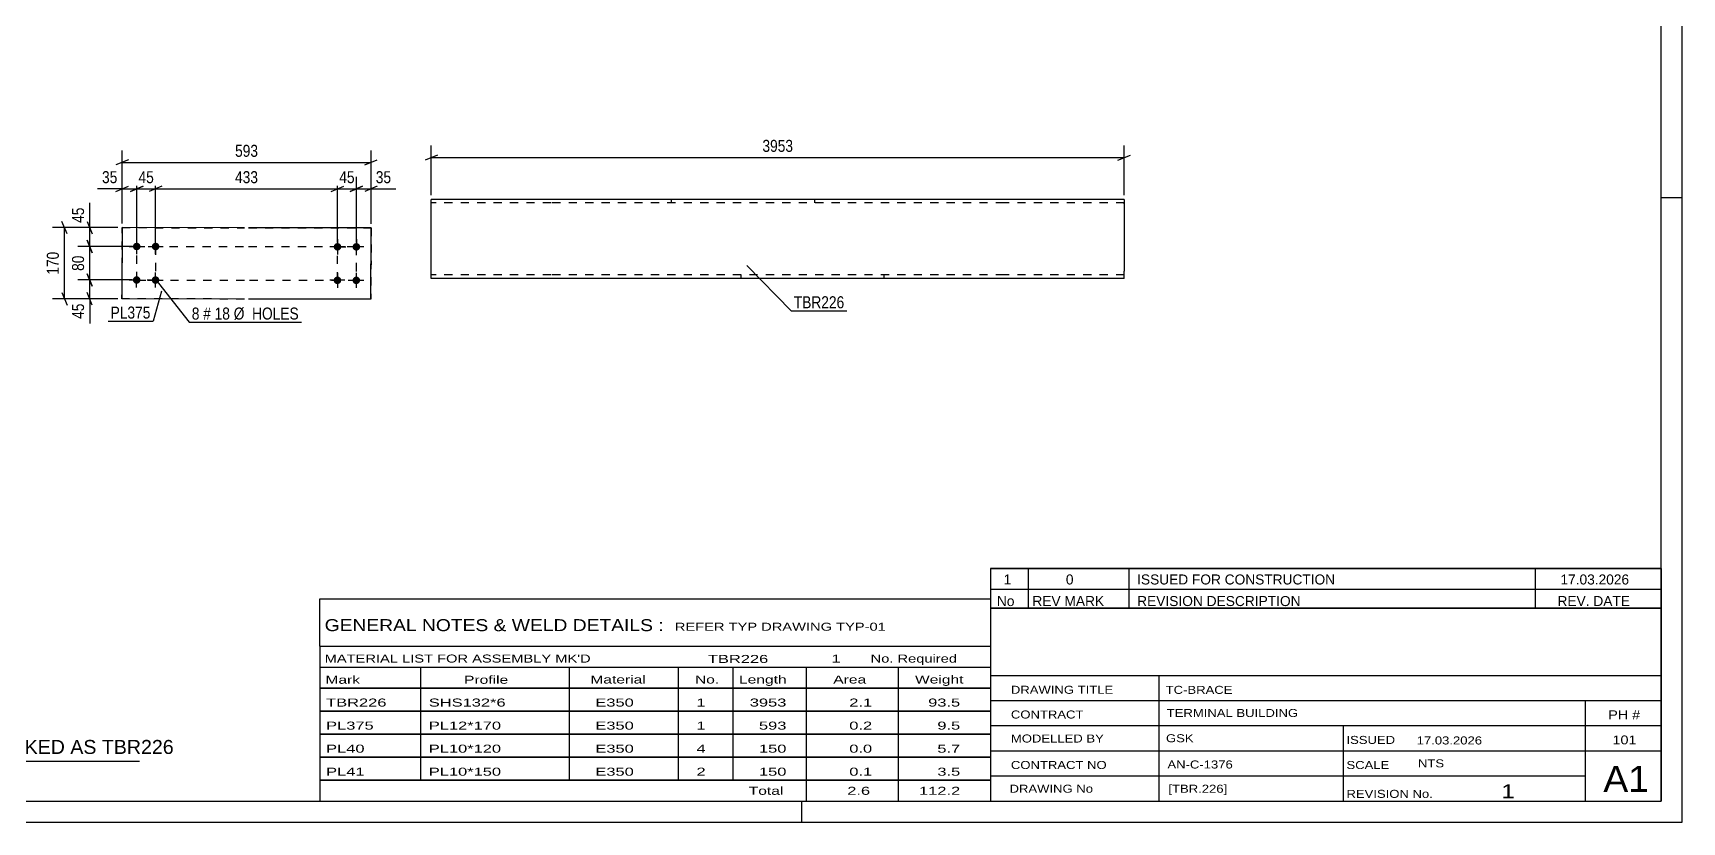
# Model space of a CAD drawing. Header units: millimetres. Extents: x 0 to 594, y 0 to 420.
# Drawn here: x 200.6 to 594, y 0 to 188.3 of the extents above; entities that cross this region are included whole.
import ezdxf

# ---------------------------------------------------------------- set-up
doc = ezdxf.new("R2010")
doc.units = ezdxf.units.MM
doc.linetypes.add('DXK_LINE_DOT2', pattern=[3.9198, 1.9599, -1.9599])
doc.styles.add('Arial', font='ARIAL.TTF', dxfattribs={"height": 0.2})
doc.styles.add('Arial Narrow', font='ARIALN.TTF', dxfattribs={"height": 0.2})

# ---------------------------------------------------------------- blocks, each defined once
blk = doc.blocks.new('Unknown-582685734-1127')
at = {"color": 5, "linetype": 'Continuous'}
for p, q in [((594, 0), (594, 420)), ((589, 5), (589, 415)), ((594, 149), (589, 149)), ((5, 5), (589, 5)), ((384, 0), (384, 5)), ((0, 0), (594, 0))]:
    blk.add_line(p, q, dxfattribs=at)
blk = doc.blocks.new('Bolt-582685734-2441 - 2435')
at = {"linetype": 'Continuous'}
for points in [[(272.55, 136.68), (272.44, 136.83), (272.36, 137), (272.32, 137.18), (272.32, 137.37), (272.36, 137.56), (272.43, 137.73), (272.54, 137.88), (272.68, 138.01), (272.84, 138.11), (273.02, 138.17), (273.21, 138.19), (273.39, 138.17), (273.57, 138.12), (273.74, 138.02), (273.88, 137.9), (273.99, 137.75), (274.07, 137.58), (274.11, 137.39), (274.11, 137.21), (274.08, 137.02), (274, 136.85), (273.89, 136.69), (273.75, 136.57), (273.59, 136.47), (273.41, 136.41), (273.23, 136.39), (273.04, 136.41), (272.86, 136.46), (272.7, 136.55)], [(277.05, 136.67), (276.94, 136.82), (276.86, 136.99), (276.82, 137.18), (276.82, 137.36), (276.86, 137.55), (276.93, 137.72), (277.04, 137.88), (277.18, 138), (277.34, 138.1), (277.52, 138.16), (277.71, 138.18), (277.89, 138.16), (278.07, 138.11), (278.24, 138.02), (278.38, 137.89), (278.49, 137.74), (278.57, 137.57), (278.61, 137.39), (278.61, 137.2), (278.58, 137.01), (278.5, 136.84), (278.39, 136.69), (278.25, 136.56), (278.09, 136.46), (277.91, 136.4), (277.73, 136.38), (277.54, 136.4), (277.36, 136.45), (277.2, 136.55)], [(272.54, 128.68), (272.43, 128.83), (272.35, 129), (272.31, 129.18), (272.31, 129.37), (272.34, 129.56), (272.42, 129.73), (272.53, 129.88), (272.67, 130.01), (272.83, 130.11), (273.01, 130.17), (273.19, 130.19), (273.38, 130.17), (273.56, 130.12), (273.72, 130.02), (273.86, 129.9), (273.98, 129.75), (274.06, 129.58), (274.1, 129.39), (274.1, 129.21), (274.06, 129.02), (273.99, 128.85), (273.88, 128.69), (273.74, 128.57), (273.58, 128.47), (273.4, 128.41), (273.21, 128.39), (273.03, 128.41), (272.85, 128.46), (272.68, 128.55)], [(277.04, 128.67), (276.93, 128.82), (276.85, 128.99), (276.81, 129.18), (276.81, 129.36), (276.84, 129.55), (276.92, 129.72), (277.03, 129.88), (277.17, 130), (277.33, 130.1), (277.51, 130.16), (277.69, 130.18), (277.88, 130.16), (278.06, 130.11), (278.22, 130.02), (278.36, 129.89), (278.48, 129.74), (278.56, 129.57), (278.6, 129.39), (278.6, 129.2), (278.56, 129.01), (278.49, 128.84), (278.38, 128.69), (278.24, 128.56), (278.08, 128.46), (277.9, 128.4), (277.71, 128.38), (277.53, 128.4), (277.35, 128.45), (277.18, 128.55)]]:
    blk.add_hatch(color=1, dxfattribs=at).paths.add_polyline_path(points)
at = {"color": 1, "linetype": 'Continuous'}
for p, q in [((273.22, 139.09), (273.21, 135.49)), ((277.72, 139.08), (277.71, 135.48)), ((275.02, 137.29), (271.42, 137.29)), ((279.52, 137.28), (275.92, 137.28)), ((273.21, 131.09), (273.2, 127.49)), ((277.71, 131.08), (277.7, 127.48)), ((275, 129.29), (271.4, 129.29)), ((279.5, 129.28), (275.9, 129.28))]:
    blk.add_line(p, q, dxfattribs=at)
blk = doc.blocks.new('Bolt-582685734-2446 - 2435')
at = {"linetype": 'Continuous'}
for points in [[(224.65, 136.76), (224.54, 136.91), (224.46, 137.08), (224.42, 137.26), (224.42, 137.45), (224.46, 137.63), (224.53, 137.81), (224.64, 137.96), (224.78, 138.09), (224.94, 138.18), (225.12, 138.24), (225.31, 138.27), (225.49, 138.25), (225.67, 138.19), (225.84, 138.1), (225.98, 137.98), (226.09, 137.83), (226.17, 137.66), (226.21, 137.47), (226.21, 137.28), (226.18, 137.1), (226.1, 136.93), (225.99, 136.77), (225.85, 136.65), (225.69, 136.55), (225.51, 136.49), (225.33, 136.47), (225.14, 136.48), (224.96, 136.54), (224.8, 136.63)], [(229.15, 136.75), (229.04, 136.9), (228.96, 137.07), (228.92, 137.25), (228.92, 137.44), (228.96, 137.63), (229.03, 137.8), (229.14, 137.95), (229.28, 138.08), (229.44, 138.18), (229.62, 138.24), (229.81, 138.26), (229.99, 138.24), (230.17, 138.19), (230.34, 138.09), (230.48, 137.97), (230.59, 137.82), (230.67, 137.65), (230.71, 137.46), (230.71, 137.28), (230.68, 137.09), (230.6, 136.92), (230.49, 136.77), (230.35, 136.64), (230.19, 136.54), (230.01, 136.48), (229.83, 136.46), (229.64, 136.48), (229.46, 136.53), (229.3, 136.63)], [(224.64, 128.76), (224.53, 128.91), (224.45, 129.08), (224.41, 129.26), (224.41, 129.45), (224.44, 129.63), (224.52, 129.81), (224.63, 129.96), (224.77, 130.09), (224.93, 130.18), (225.11, 130.24), (225.29, 130.27), (225.48, 130.25), (225.66, 130.19), (225.82, 130.1), (225.96, 129.98), (226.08, 129.83), (226.16, 129.66), (226.2, 129.47), (226.2, 129.28), (226.16, 129.1), (226.09, 128.93), (225.98, 128.77), (225.84, 128.65), (225.68, 128.55), (225.5, 128.49), (225.31, 128.47), (225.13, 128.48), (224.95, 128.54), (224.78, 128.63)], [(229.14, 128.75), (229.03, 128.9), (228.95, 129.07), (228.91, 129.25), (228.91, 129.44), (228.94, 129.63), (229.02, 129.8), (229.13, 129.95), (229.27, 130.08), (229.43, 130.18), (229.61, 130.24), (229.79, 130.26), (229.98, 130.24), (230.16, 130.19), (230.32, 130.09), (230.46, 129.97), (230.58, 129.82), (230.66, 129.65), (230.7, 129.46), (230.7, 129.28), (230.66, 129.09), (230.59, 128.92), (230.48, 128.77), (230.34, 128.64), (230.18, 128.54), (230, 128.48), (229.81, 128.46), (229.63, 128.48), (229.45, 128.53), (229.28, 128.63)]]:
    blk.add_hatch(color=1, dxfattribs=at).paths.add_polyline_path(points)
at = {"color": 1, "linetype": 'Continuous'}
for p, q in [((225.31, 135.57), (225.32, 139.17)), ((229.81, 135.56), (229.82, 139.16)), ((223.52, 137.37), (227.12, 137.36)), ((228.02, 137.36), (231.62, 137.36)), ((225.3, 127.57), (225.31, 131.17)), ((229.8, 127.56), (229.81, 131.16)), ((223.5, 129.37), (227.1, 129.36)), ((228, 129.36), (231.6, 129.36))]:
    blk.add_line(p, q, dxfattribs=at)
blk = doc.blocks.new('Part-582685734-2451 - 2435')
at = {"color": 2, "linetype": 'Continuous'}
for p, q in [((221.82, 141.87), (221.8, 124.87)), ((221.82, 141.87), (221.82, 141.87)), ((251, 141.82), (221.82, 141.87)), ((281.22, 141.78), (252, 141.82)), ((281.2, 124.78), (281.22, 141.78)), ((281.22, 141.78), (281.22, 141.78)), ((221.8, 124.87), (221.8, 124.87)), ((251, 124.82), (221.8, 124.87)), ((281.2, 124.78), (252, 124.82)), ((281.2, 124.78), (281.2, 124.78))]:
    blk.add_line(p, q, dxfattribs=at)
at = {"color": 7, "linetype": 'DXK_LINE_DOT2'}
for p, q in [((221.8, 124.87), (221.82, 141.87)), ((221.82, 141.87), (251, 141.82)), ((252, 141.82), (281.22, 141.78)), ((281.22, 141.78), (281.2, 124.78)), ((251, 124.82), (221.8, 124.87)), ((281.2, 124.78), (252, 124.82))]:
    blk.add_line(p, q, dxfattribs=at)
blk = doc.blocks.new('Part-582685734-2589 - 2582')
at = {"color": 2, "linetype": 'Continuous'}
for p, q in [((324.17, 148.6), (295.6, 148.6)), ((295.6, 129.88), (295.6, 148.6)), ((432.25, 148.6), (324.27, 148.6)), ((460.92, 148.6), (432.35, 148.6)), ((460.92, 148.6), (460.92, 131.46)), ((295.6, 129.75), (295.6, 129.88)), ((460.92, 129.75), (460.92, 131.46)), ((324.17, 129.75), (295.6, 129.75)), ((432.25, 129.75), (324.27, 129.75)), ((460.92, 129.75), (432.35, 129.75))]:
    blk.add_line(p, q, dxfattribs=at)
at = {"color": 7, "linetype": 'DXK_LINE_DOT2'}
for p, q in [((324.17, 147.75), (295.6, 147.75)), ((432.25, 147.75), (324.27, 147.75)), ((352.84, 148.6), (352.84, 147.75)), ((387.01, 148.6), (387.01, 147.75)), ((460.92, 147.75), (432.35, 147.75)), ((460.92, 147.75), (460.92, 147.68)), ((460.92, 147.68), (460.92, 147.75)), ((460.92, 147.54), (460.92, 147.68)), ((460.92, 147.68), (460.92, 147.54)), ((295.6, 130.6), (295.6, 130.67)), ((324.17, 130.6), (295.6, 130.6)), ((432.25, 130.6), (324.27, 130.6)), ((369.5, 129.75), (369.5, 130.6)), ((403.67, 129.75), (403.67, 130.6)), ((460.92, 130.6), (432.35, 130.6)), ((460.92, 130.67), (460.92, 131.13)), ((460.92, 130.6), (460.92, 130.67))]:
    blk.add_line(p, q, dxfattribs=at)
blk = doc.blocks.new('Rectangle-582685734-4672 - 2435')
at = {"color": 1, "linetype": 'DXK_LINE_DOT2'}
for p, q in [((225.32, 137.37), (229.8, 137.37)), ((225.32, 129.36), (225.32, 137.37)), ((229.8, 137.37), (229.8, 129.36)), ((229.8, 129.36), (225.32, 129.36))]:
    blk.add_line(p, q, dxfattribs=at)
blk = doc.blocks.new('Rectangle-582685734-4682 - 2435')
at = {"color": 1, "linetype": 'DXK_LINE_DOT2'}
for p, q in [((273.22, 137.29), (277.7, 137.29)), ((273.22, 129.28), (273.22, 137.29)), ((277.7, 137.29), (277.7, 129.28)), ((277.7, 129.28), (273.22, 129.28))]:
    blk.add_line(p, q, dxfattribs=at)
blk = doc.blocks.new('Rectangle-582685734-4692 - 2435')
at = {"color": 1, "linetype": 'DXK_LINE_DOT2'}
for p, q in [((225.32, 137.37), (251, 137.37)), ((225.32, 129.28), (225.32, 137.37)), ((252, 137.37), (277.7, 137.37)), ((277.7, 137.37), (277.7, 129.28)), ((251, 129.28), (225.32, 129.28)), ((277.7, 129.28), (252, 129.28))]:
    blk.add_line(p, q, dxfattribs=at)
blk = doc.blocks.new('StraightDimension-582685734-2505 - 2435')
at = {"color": 7, "linetype": 'Continuous'}
for p, q in [((229.82, 138.36), (229.82, 153.98)), ((273.22, 138.29), (273.22, 153.98)), ((231.32, 151.73), (228.32, 150.53)), ((229.82, 151.13), (273.22, 151.13)), ((271.72, 150.53), (274.72, 151.73))]:
    blk.add_line(p, q, dxfattribs=at)
at = {"color": 0}
blk.add_wipeout([(254.86, 151.88), (254.86, 156.08), (248.17, 156.08), (248.17, 151.88)], dxfattribs=at)
at = {"color": 3, "style": 'Arial Narrow'}
blk.add_text('433', height=2.863, dxfattribs=at).set_placement((248.77, 152.48))
blk = doc.blocks.new('StraightDimension-582685734-2454 - 2435')
at = {"color": 7, "linetype": 'Continuous'}
for p, q in [((223.32, 158.02), (220.32, 156.82)), ((221.82, 142.87), (221.82, 160.27)), ((221.82, 157.42), (281.22, 157.42)), ((279.72, 156.82), (282.72, 158.02)), ((281.22, 142.78), (281.22, 160.27))]:
    blk.add_line(p, q, dxfattribs=at)
at = {"color": 0}
blk.add_wipeout([(254.87, 158.17), (254.87, 162.37), (248.18, 162.37), (248.18, 158.17)], dxfattribs=at)
at = {"color": 3, "style": 'Arial Narrow'}
blk.add_text('593', height=2.863, dxfattribs=at).set_placement((248.78, 158.77))
blk = doc.blocks.new('StraightDimension-582685734-2465 - 2435')
at = {"color": 7, "linetype": 'Continuous'}
for p, q in [((273.22, 138.29), (273.22, 153.98)), ((277.72, 138.28), (277.72, 153.98)), ((271.72, 150.53), (274.72, 151.73)), ((273.22, 151.13), (277.72, 151.13)), ((279.22, 151.73), (276.22, 150.53))]:
    blk.add_line(p, q, dxfattribs=at)
at = {"color": 0}
blk.add_wipeout([(277.89, 151.88), (277.89, 156.08), (273.04, 156.08), (273.04, 151.88)], dxfattribs=at)
at = {"color": 3, "style": 'Arial Narrow'}
blk.add_text('45', height=2.863, dxfattribs=at).set_placement((273.64, 152.48))
blk = doc.blocks.new('StraightDimension-582685734-2475 - 2435')
at = {"color": 7, "linetype": 'Continuous'}
for p, q in [((277.72, 138.28), (277.72, 153.98)), ((281.22, 142.78), (281.22, 153.98)), ((276.22, 150.53), (279.22, 151.73)), ((277.72, 151.13), (281.22, 151.13)), ((282.72, 151.73), (279.72, 150.53))]:
    blk.add_line(p, q, dxfattribs=at)
at = {"color": 0}
blk.add_wipeout([(286.6, 151.88), (286.6, 156.08), (281.75, 156.08), (281.75, 151.88)], dxfattribs=at)
at = {"color": 7, "linetype": 'Continuous'}
blk.add_line((281.22, 151.13), (287.13, 151.13), dxfattribs=at)
blk.add_line((281.22, 151.13), (287.13, 151.13), dxfattribs=at)
at = {"color": 3, "style": 'Arial Narrow'}
blk.add_text('35', height=2.863, dxfattribs=at).set_placement((282.35, 152.48))
blk = doc.blocks.new('StraightDimension-582685734-2485 - 2435')
at = {"color": 7, "linetype": 'Continuous'}
for p, q in [((221.82, 142.87), (221.82, 153.98)), ((225.32, 138.37), (225.32, 153.98)), ((220.32, 150.53), (223.32, 151.73)), ((221.82, 151.13), (225.32, 151.13)), ((226.82, 151.73), (223.82, 150.53))]:
    blk.add_line(p, q, dxfattribs=at)
at = {"color": 0}
blk.add_wipeout([(221.3, 151.88), (221.3, 156.08), (216.44, 156.08), (216.44, 151.88)], dxfattribs=at)
at = {"color": 7, "linetype": 'Continuous'}
blk.add_line((221.82, 151.13), (215.92, 151.13), dxfattribs=at)
blk.add_line((221.82, 151.13), (215.92, 151.13), dxfattribs=at)
at = {"color": 3, "style": 'Arial Narrow'}
blk.add_text('35', height=2.863, dxfattribs=at).set_placement((217.04, 152.48))
blk = doc.blocks.new('StraightDimension-582685734-2495 - 2435')
at = {"color": 7, "linetype": 'Continuous'}
for p, q in [((225.32, 138.37), (225.32, 153.98)), ((229.82, 138.36), (229.82, 153.98)), ((223.82, 150.53), (226.82, 151.73)), ((225.32, 151.13), (229.82, 151.13)), ((231.32, 151.73), (228.32, 150.53))]:
    blk.add_line(p, q, dxfattribs=at)
at = {"color": 0}
blk.add_wipeout([(229.99, 151.88), (229.99, 156.08), (225.14, 156.08), (225.14, 151.88)], dxfattribs=at)
at = {"color": 3, "style": 'Arial Narrow'}
blk.add_text('45', height=2.863, dxfattribs=at).set_placement((225.74, 152.48))
blk = doc.blocks.new('StraightDimension-582685734-2516 - 2435')
at = {"color": 7, "linetype": 'Continuous'}
for p, q in [((220.82, 141.87), (205.23, 141.87)), ((208.68, 140.37), (207.48, 143.37)), ((208.08, 124.87), (208.08, 141.87)), ((207.48, 126.37), (208.68, 123.37)), ((220.8, 124.87), (205.23, 124.87))]:
    blk.add_line(p, q, dxfattribs=at)
at = {"color": 0}
blk.add_wipeout([(207.33, 136.71), (203.13, 136.71), (203.13, 130.03), (207.33, 130.03)], dxfattribs=at)
at = {"color": 3, "style": 'Arial Narrow'}
blk.add_text('170', height=2.863, rotation=90.0002, dxfattribs=at).set_placement((206.73, 130.63))
blk = doc.blocks.new('StraightDimension-582685734-2523 - 2435')
at = {"color": 7, "linetype": 'Continuous'}
for p, q in [((213.49, 138.87), (214.69, 135.87)), ((224.32, 137.37), (211.24, 137.37)), ((214.09, 129.37), (214.09, 137.37)), ((214.69, 127.87), (213.49, 130.87)), ((224.3, 129.37), (211.24, 129.37))]:
    blk.add_line(p, q, dxfattribs=at)
at = {"color": 0}
blk.add_wipeout([(213.34, 135.79), (209.14, 135.79), (209.14, 130.94), (213.34, 130.94)], dxfattribs=at)
at = {"color": 3, "style": 'Arial Narrow'}
blk.add_text('80', height=2.863, rotation=90.0002, dxfattribs=at).set_placement((212.74, 131.54))
blk = doc.blocks.new('StraightDimension-582685734-2531 - 2435')
at = {"color": 7, "linetype": 'Continuous'}
for p, q in [((213.49, 130.87), (214.69, 127.87)), ((224.3, 129.37), (211.24, 129.37)), ((214.69, 123.37), (213.49, 126.37)), ((214.09, 124.87), (214.09, 129.37)), ((220.8, 124.87), (211.24, 124.87))]:
    blk.add_line(p, q, dxfattribs=at)
at = {"color": 0}
blk.add_wipeout([(213.34, 124.35), (209.14, 124.35), (209.14, 119.49), (213.34, 119.49)], dxfattribs=at)
at = {"color": 7, "linetype": 'Continuous'}
blk.add_line((214.09, 124.87), (214.09, 118.97), dxfattribs=at)
blk.add_line((214.09, 124.87), (214.09, 118.97), dxfattribs=at)
at = {"color": 3, "style": 'Arial Narrow'}
blk.add_text('45', height=2.863, rotation=90.0002, dxfattribs=at).set_placement((212.74, 120.09))
blk = doc.blocks.new('StraightDimension-582685734-2537 - 2435')
at = {"color": 7, "linetype": 'Continuous'}
for p, q in [((220.82, 141.87), (211.24, 141.87)), ((213.49, 143.37), (214.69, 140.37)), ((214.09, 137.37), (214.09, 141.87)), ((214.69, 135.87), (213.49, 138.87)), ((224.32, 137.37), (211.24, 137.37))]:
    blk.add_line(p, q, dxfattribs=at)
at = {"color": 0}
blk.add_wipeout([(213.34, 147.25), (209.14, 147.25), (209.14, 142.4), (213.34, 142.4)], dxfattribs=at)
at = {"color": 7, "linetype": 'Continuous'}
blk.add_line((214.09, 141.87), (214.09, 147.78), dxfattribs=at)
blk.add_line((214.09, 141.87), (214.09, 147.78), dxfattribs=at)
at = {"color": 3, "style": 'Arial Narrow'}
blk.add_text('45', height=2.863, rotation=90.0002, dxfattribs=at).set_placement((212.74, 143))
blk = doc.blocks.new('StraightDimension-582685734-2594 - 2582')
at = {"color": 7, "linetype": 'Continuous'}
for p, q in [((295.6, 149.6), (295.6, 161.45)), ((460.92, 149.6), (460.92, 161.45)), ((297.1, 159.2), (294.1, 158)), ((295.6, 158.6), (460.92, 158.6)), ((459.42, 158), (462.42, 159.2))]:
    blk.add_line(p, q, dxfattribs=at)
at = {"color": 0}
blk.add_wipeout([(382.51, 159.35), (382.51, 163.55), (374, 163.55), (374, 159.35)], dxfattribs=at)
at = {"color": 3, "style": 'Arial Narrow'}
blk.add_text('3953', height=2.863, dxfattribs=at).set_placement((374.6, 159.95))
blk = doc.blocks.new('Unknown-582685734-4781')
at = {"color": 7, "linetype": 'Continuous'}
for p, q in [((429, 60.55), (589, 60.55)), ((589, 60.55), (429, 60.55)), ((429, 60.55), (429, 55.55)), ((438, 60.55), (438, 55.55)), ((462, 60.55), (462, 55.55)), ((559, 60.55), (559, 55.55)), ((589, 60.55), (589, 55.55)), ((429, 55.55), (589, 55.55)), ((429, 55.55), (429, 51.05)), ((429, 55.55), (589, 55.55)), ((438, 55.55), (438, 51.05)), ((462, 55.55), (462, 51.05)), ((559, 55.55), (559, 51.05)), ((589, 55.55), (589, 51.05)), ((589, 51.05), (429, 51.05))]:
    blk.add_line(p, q, dxfattribs=at)
at = {"color": 7, "linetype": 'Continuous', "style": 'Arial Narrow'}
for s, height, width, p in [('1', 2.39, 1.196471, (432.16, 56.7)), ('0', 2.39, 1.196471, (447, 56.7)), ('ISSUED FOR CONSTRUCTION', 2.3861, 1.196471, (464, 56.7)), ('17.03.2026', 2.386, 1.196471, (565, 56.7)), ('No', 2.386, 1.2, (430.54, 51.55)), ('REV MARK', 2.386, 1.2, (439, 51.55)), ('REVISION DESCRIPTION', 2.3861, 1.2, (464, 51.55)), ('REV. DATE', 2.386, 1.2, (564.28, 51.55))]:
    blk.add_text(s, height=height, dxfattribs=dict(at, width=width)).set_placement(p)
blk = doc.blocks.new('Unknown-582685734-4780')
at = {"color": 7, "linetype": 'Continuous'}
for p, q in [((429, 51.05), (429, 5)), ((429, 51.05), (589, 51.05)), ((589, 51), (589, 5)), ((429, 35), (589, 35)), ((469.14, 35), (469.14, 5)), ((429, 29), (589, 29)), ((571, 5.05), (571, 29.05)), ((429, 23), (589, 23)), ((513.14, 23), (513.14, 5)), ((429, 17), (589, 17)), ((429, 11), (571, 11)), ((429, 5), (589, 5))]:
    blk.add_line(p, q, dxfattribs=at)
at = {"color": 7, "style": 'Arial Narrow'}
for s, height, width, p in [('DRAWING TITLE', 1.9089, 1.425378, (433.88, 30.61)), ('TC-BRACE', 1.909, 1.425378, (470.81, 30.59)), ('CONTRACT', 1.909, 1.425378, (433.88, 24.71)), ('TERMINAL BUILDING', 1.9089, 1.425378, (471.06, 25.07)), ('MODELLED BY', 1.9089, 1.425378, (433.88, 18.98)), ('GSK', 1.909, 1.425378, (470.88, 19.04)), ('ISSUED', 1.909, 1.425378, (513.94, 18.64)), ('17.03.2026', 1.909, 1.425378, (530.69, 18.52)), ('CONTRACT NO', 1.9089, 1.425378, (433.88, 12.66)), ('AN-C-1376', 1.909, 1.425378, (471.23, 12.78)), ('SCALE', 1.909, 1.425378, (513.94, 12.65)), ('A1', 6.204, 1.25, (575.24, 7.2)), ('DRAWING No', 1.909, 1.425378, (433.56, 7)), ('[TBR.226]', 1.909, 1.425378, (471.46, 6.99)), ('1', 3.34, 1.5, (550.91, 5.68)), ('REVISION No.', 1.9089, 1.425378, (513.94, 5.77))]:
    blk.add_text(s, height=height, dxfattribs=dict(at, width=width)).set_placement(p)
at = {"color": 7, "linetype": 'Continuous', "style": 'Arial Narrow'}
for s, height, width, p in [('PH #', 2.1, 1.42538, (576.4, 24.55)), ('101', 2.1, 1.42538, (577.41, 18.55)), ('NTS', 1.909, 1.425378, (531, 13.05))]:
    blk.add_text(s, height=height, dxfattribs=dict(at, width=width)).set_placement(p)
blk = doc.blocks.new('Unknown-582685734-4782')
at = {"color": 7, "linetype": 'Continuous'}
for p, q in [((269, 53.25), (429, 53.25)), ((269, 42), (269, 53.25)), ((429, 53.25), (429, 42)), ((269, 42), (429, 42)), ((269, 42), (269, 37)), ((429, 42), (429, 37)), ((269, 37), (429, 37)), ((269, 37), (269, 32)), ((293, 37), (293, 32)), ((328.5, 37), (328.5, 32)), ((354.5, 37), (354.5, 32)), ((367.5, 37), (367.5, 32)), ((385, 37), (385, 32)), ((407, 37), (407, 32)), ((429, 37), (429, 32)), ((269, 32), (429, 32)), ((269, 31.95), (269, 26.55)), ((269, 31.95), (429, 31.95)), ((293, 32), (293, 26.5)), ((328.5, 32), (328.5, 26.5)), ((354.5, 32), (354.5, 26.5)), ((367.5, 32), (367.5, 26.5)), ((385, 32), (385, 26.5)), ((407, 32), (407, 26.5)), ((429, 31.95), (429, 26.55)), ((269, 26.55), (429, 26.55)), ((269, 26.45), (269, 21.05)), ((269, 26.45), (429, 26.45)), ((293, 26.5), (293, 21)), ((328.5, 26.5), (328.5, 21)), ((354.5, 26.5), (354.5, 21)), ((367.5, 26.5), (367.5, 21)), ((385, 26.5), (385, 21)), ((407, 26.5), (407, 21)), ((429, 26.45), (429, 21.05)), ((269, 21.05), (429, 21.05)), ((269, 20.95), (269, 15.55)), ((269, 20.95), (429, 20.95)), ((293, 21), (293, 15.5)), ((328.5, 21), (328.5, 15.5)), ((354.5, 21), (354.5, 15.5)), ((367.5, 21), (367.5, 15.5)), ((385, 21), (385, 15.5)), ((407, 21), (407, 15.5)), ((429, 20.95), (429, 15.55)), ((269, 15.55), (429, 15.55)), ((269, 15.45), (269, 10.05)), ((269, 15.45), (429, 15.45)), ((293, 15.5), (293, 10)), ((328.5, 15.5), (328.5, 10)), ((354.5, 15.5), (354.5, 10)), ((367.5, 15.5), (367.5, 10)), ((385, 15.5), (385, 10)), ((407, 15.5), (407, 10)), ((429, 15.45), (429, 10.05)), ((269, 10.05), (429, 10.05)), ((269, 10), (429, 10)), ((269, 10), (269, 5)), ((385, 10), (385, 5)), ((407, 10), (407, 5)), ((429, 10), (429, 5)), ((269, 5), (429, 5))]:
    blk.add_line(p, q, dxfattribs=at)
at = {"color": 7, "style": 'Arial Narrow'}
for s, height, width, p in [('GENERAL NOTES & WELD DETAILS :', 2.8633, 1.4, (270.15, 45.56)), ('REFER TYP DRAWING TYP-01', 1.9089, 1.6, (353.7, 45.66)), ("MATERIAL LIST FOR ASSEMBLY MK'D", 1.9089, 1.6, (270.15, 38.06)), ('TBR226', 1.909, 1.794707, (361.59, 37.97)), ('1', 1.91, 1.794707, (391.08, 38.06)), ('No. Required', 1.9089, 1.6, (400.41, 38.06)), ('Mark', 1.909, 1.7, (270.34, 33)), ('Profile', 1.909, 1.7, (303.41, 33)), ('Material', 1.909, 1.7, (333.54, 33.06)), ('No.', 1.909, 1.7, (358.5, 33.06)), ('Length', 1.909, 1.7, (369, 33.06)), ('Area', 1.909, 1.7, (391.5, 33.06)), ('Weight', 1.909, 1.7, (411, 33.06))]:
    blk.add_text(s, height=height, dxfattribs=dict(at, width=width)).set_placement(p)
at = {"color": 7, "linetype": 'Continuous', "style": 'Arial Narrow'}
for s, height, width, p in [('TBR226', 1.909, 1.794707, (270.5, 27.56)), ('SHS132*6', 1.909, 1.794707, (295, 27.56)), ('E350', 1.909, 1.794707, (334.74, 27.56)), ('1', 1.91, 1.794707, (358.86, 27.56)), ('3953', 1.909, 1.794707, (371.58, 27.56)), ('2.1', 1.909, 1.794707, (395.32, 27.56)), ('93.5', 1.909, 1.794707, (414.14, 27.56)), ('PL375', 1.909, 1.794707, (270.5, 22.06)), ('PL12*170', 1.909, 1.794707, (295, 22.06)), ('E350', 1.909, 1.794707, (334.74, 22.06)), ('1', 1.91, 1.794707, (358.86, 22.06)), ('593', 1.909, 1.794707, (373.77, 22.06)), ('0.2', 1.909, 1.794707, (395.32, 22.06)), ('9.5', 1.909, 1.794707, (416.33, 22.06)), ('PL40', 1.909, 1.794707, (270.5, 16.56)), ('PL10*120', 1.909, 1.794707, (295, 16.56)), ('E350', 1.909, 1.794707, (334.74, 16.56)), ('4', 1.91, 1.794707, (358.86, 16.56)), ('150', 1.909, 1.794707, (373.77, 16.56)), ('0.0', 1.909, 1.794707, (395.32, 16.56)), ('5.7', 1.909, 1.794707, (416.33, 16.56)), ('PL41', 1.909, 1.794707, (270.5, 11.06)), ('PL10*150', 1.909, 1.794707, (295, 11.06)), ('E350', 1.909, 1.794707, (334.74, 11.06)), ('2', 1.91, 1.794707, (358.86, 11.06)), ('150', 1.909, 1.794707, (373.77, 11.06)), ('0.1', 1.909, 1.794707, (395.32, 11.06)), ('3.5', 1.909, 1.794707, (416.33, 11.06)), ('Total', 1.909, 1.7, (371.33, 6.5)), ('2.6', 1.909, 1.794707, (394.83, 6.5)), ('112.2', 1.909, 1.794707, (411.96, 6.5))]:
    blk.add_text(s, height=height, dxfattribs=dict(at, width=width)).set_placement(p)
blk = doc.blocks.new('Unknown-582685734-4783')
at = {"color": 7, "linetype": 'Continuous'}
blk.add_line((156, 14.5), (226, 14.5), dxfattribs=at)
at = {"color": 7, "style": 'Arial'}
blk.add_text('ONE-TCH-BRACE MARKED AS TBR226', height=3.3428, dxfattribs=at).set_placement((147.99, 16.25))
blk = doc.blocks.new('MarkSet-582685734-2573 - 2435')
at = {"color": 0}
blk.add_wipeout([(240.28, 119.93), (240.28, 122.93), (238.45, 122.93), (238.45, 119.93)], dxfattribs=at)
blk.add_wipeout([(240.28, 119.93), (240.28, 122.93), (238.45, 122.93), (238.45, 119.93)], dxfattribs=at)
at = {"color": 7, "linetype": 'Continuous'}
blk.add_line((229.67, 129.73), (237.85, 119.33), dxfattribs=at)
at = {"color": 0}
blk.add_wipeout([(243, 119.93), (243, 122.93), (241.18, 122.93), (241.18, 119.93)], dxfattribs=at)
blk.add_wipeout([(243, 119.93), (243, 122.93), (241.18, 122.93), (241.18, 119.93)], dxfattribs=at)
at = {"color": 3, "style": 'Arial Narrow'}
blk.add_text('8', height=2.86, dxfattribs=at).set_placement((238.45, 119.93))
at = {"color": 0}
blk.add_wipeout([(247.56, 119.93), (247.56, 122.93), (243.9, 122.93), (243.9, 119.93)], dxfattribs=at)
blk.add_wipeout([(247.56, 119.93), (247.56, 122.93), (243.9, 122.93), (243.9, 119.93)], dxfattribs=at)
at = {"color": 3, "style": 'Arial Narrow'}
blk.add_text('#', height=2.86, dxfattribs=at).set_placement((241.18, 119.93))
at = {"color": 0}
blk.add_wipeout([(263.99, 119.93), (263.99, 122.93), (248.46, 122.93), (248.46, 119.93)], dxfattribs=at)
blk.add_wipeout([(263.99, 119.93), (263.99, 122.93), (248.46, 122.93), (248.46, 119.93)], dxfattribs=at)
at = {"color": 7, "linetype": 'Continuous'}
blk.add_line((237.85, 119.33), (264.59, 119.33), dxfattribs=at)
at = {"color": 3, "style": 'Arial Narrow'}
for s, p in [('18', (243.9, 119.93)), ('Ø  HOLES', (248.46, 119.93))]:
    blk.add_text(s, height=2.863, dxfattribs=at).set_placement(p)
blk = doc.blocks.new('Mark-582685734-2447 - 2435')
at = {"color": 0}
blk.add_wipeout([(228.6, 120.16), (228.6, 123.16), (219.09, 123.16), (219.09, 120.16)], dxfattribs=at)
blk.add_wipeout([(228.6, 120.16), (228.6, 123.16), (219.09, 123.16), (219.09, 120.16)], dxfattribs=at)
at = {"color": 30, "linetype": 'Continuous'}
for p in [(231.21, 126.68), (218.49, 119.56)]:
    blk.add_line(p, (229.2, 119.56), dxfattribs=at)
at = {"color": 3, "style": 'Arial Narrow'}
blk.add_text('PL375', height=2.863, dxfattribs=at).set_placement((219.09, 120.16))
blk = doc.blocks.new('Mark-582685734-2585 - 2582')
at = {"color": 0}
blk.add_wipeout([(394.14, 122.62), (394.14, 125.62), (382.08, 125.62), (382.08, 122.62)], dxfattribs=at)
blk.add_wipeout([(394.14, 122.62), (394.14, 125.62), (382.08, 125.62), (382.08, 122.62)], dxfattribs=at)
at = {"color": 30, "linetype": 'Continuous'}
for p, q in [((370.86, 132.81), (381.48, 122.02)), ((381.48, 122.02), (394.74, 122.02))]:
    blk.add_line(p, q, dxfattribs=at)
at = {"color": 3, "style": 'Arial Narrow'}
blk.add_text('TBR226', height=2.863, dxfattribs=at).set_placement((382.08, 122.62))

msp = doc.modelspace()

# ---------------------------------------------------------------- block references
for name in ['Unknown-582685734-1127', 'Part-582685734-2589 - 2582', 'Part-582685734-2451 - 2435', 'Bolt-582685734-2446 - 2435', 'Bolt-582685734-2441 - 2435', 'Rectangle-582685734-4672 - 2435', 'Rectangle-582685734-4692 - 2435', 'Rectangle-582685734-4682 - 2435', 'Unknown-582685734-4781', 'Unknown-582685734-4782', 'Unknown-582685734-4780', 'Unknown-582685734-4783']:
    msp.add_blockref(name, (0, 0))

# ---------------------------------------------------------------- next in the draw order: block references
for name in ['StraightDimension-582685734-2594 - 2582', 'StraightDimension-582685734-2505 - 2435', 'Mark-582685734-2585 - 2582', 'MarkSet-582685734-2573 - 2435']:
    msp.add_blockref(name, (0, 0))

# ---------------------------------------------------------------- next in the draw order: block references
msp.add_blockref('StraightDimension-582685734-2454 - 2435', (0, 0))

# ---------------------------------------------------------------- next in the draw order: block references
for name in ['StraightDimension-582685734-2485 - 2435', 'StraightDimension-582685734-2465 - 2435']:
    msp.add_blockref(name, (0, 0))

# ---------------------------------------------------------------- next in the draw order: block references
for name in ['StraightDimension-582685734-2495 - 2435', 'StraightDimension-582685734-2475 - 2435', 'StraightDimension-582685734-2516 - 2435']:
    msp.add_blockref(name, (0, 0))

# ---------------------------------------------------------------- next in the draw order: block references
msp.add_blockref('StraightDimension-582685734-2523 - 2435', (0, 0))

# ---------------------------------------------------------------- next in the draw order: block references
for name in ['StraightDimension-582685734-2537 - 2435', 'StraightDimension-582685734-2531 - 2435']:
    msp.add_blockref(name, (0, 0))

# ---------------------------------------------------------------- next in the draw order: block references
msp.add_blockref('Mark-582685734-2447 - 2435', (0, 0))

doc.saveas('drawing.dxf')
